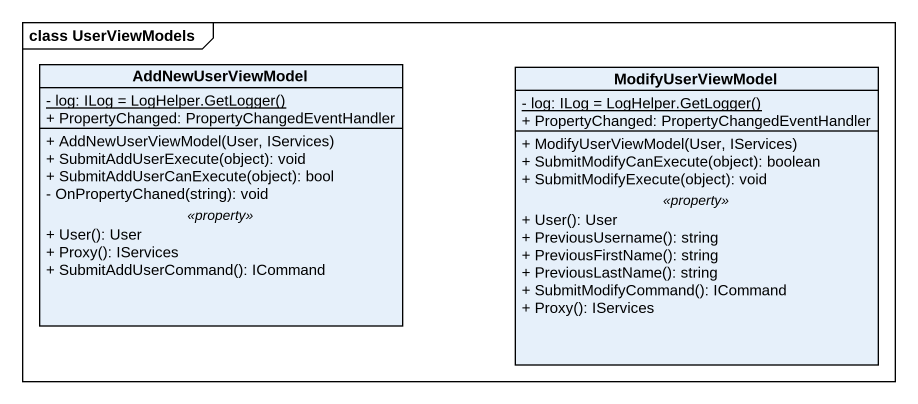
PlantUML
@startuml
mainframe class UserViewModels
hide circle
hide empty members
skinparam classAttributeIconSize 0
class AddNewUserViewModel {
  {static} {field} - log: ILog = LogHelper.GetLogger()
  + PropertyChanged: PropertyChangedEventHandler
  --
  + AddNewUserViewModel(User, IServices)
  + SubmitAddUserExecute(object): void
  + SubmitAddUserCanExecute(object): bool
  - OnPropertyChaned(string): void
  .. <<property>> ..
  + User(): User
  + Proxy(): IServices
  + SubmitAddUserCommand(): ICommand
}
class ModifyUserViewModel {
  {static} {field} - log: ILog = LogHelper.GetLogger()
  + PropertyChanged: PropertyChangedEventHandler
  --
  + ModifyUserViewModel(User, IServices)
  + SubmitModifyCanExecute(object): boolean
  + SubmitModifyExecute(object): void
  .. <<property>> ..
  + User(): User
  + PreviousUsername(): string
  + PreviousFirstName(): string
  + PreviousLastName(): string
  + SubmitModifyCommand(): ICommand
  + Proxy(): IServices
}
@enduml
